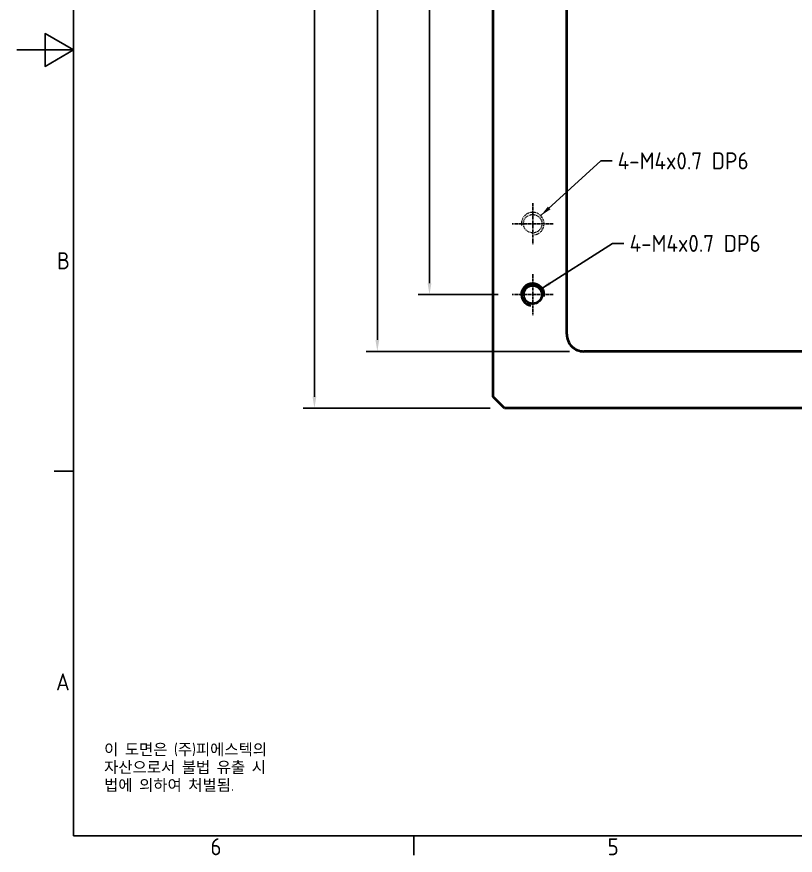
# Model space of a CAD drawing. Header units: millimetres. Extents: x 0 to 420, y 0 to 297.
# Drawn here: x 0 to 137.2, y 6.6 to 154.4 of the extents above; entities that cross this region are included whole.
import ezdxf

# ---------------------------------------------------------------- set-up
doc = ezdxf.new("R2010")
doc.units = ezdxf.units.MM
doc.linetypes.add('CHAIN', pattern=[0.7087, 0.4724, -0.0591, 0.1181, -0.0591])
doc.linetypes.add('DASHED', pattern=[0.2067, 0.1654, -0.0413])
doc.layers.get('0').update_dxf_attribs({"color": 3, "lineweight": 25, "true_color": 0x00ff00})
for name, color, linetype, lineweight, true_color in [('가려진 것(ISO)', 2, 'DASHED', 18, 0xffff00), ('가시적인 것(ISO)', 3, 'Continuous', 40, 0x00ff00), ('가시적인 좁은 것(ISO)', 3, 'Continuous', 35, 0x00ff00), ('기호(ISO)', 5, 'Continuous', 25, 0x0000ff), ('중심 표식(ISO)', 1, 'Continuous', 25, 0xff0000), ('치수(ISO)', 2, 'Continuous', 25, 0xffff00)]:
    doc.layers.add(name, color=color, linetype=linetype, lineweight=lineweight, true_color=true_color)
doc.layers.add('경계(ISO)', color=7, linetype='Continuous', lineweight=25)
doc.styles.add('문자 텍스트_PSTEK_POSCO', font='isocp.shx')
doc.styles.add('치수 텍스트_PSTEK_POSCO', font='isocp.shx')
doc.dimstyles.new('치수_PSTEK_POSCO', dxfattribs={"dimtxt": 3, "dimasz": 2, "dimexe": 2, "dimexo": 2.5, "dimgap": 1, "dimtad": 1, "dimrnd": 1e-08, "dimdsep": 46, "dimtxsty": '치수 텍스트_PSTEK_POSCO', "dimcen": 0.09, "dimdle": 10, "dimclrd": 7, "dimclre": 7, "dimclrt": 2, "dimadec": 1, "dimazin": 2, "dimtfac": 1, "dimtmove": 0, "dimatfit": 3, "dimfxl": 1, "dimtolj": 1, "dimlwd": -1, "dimlwe": -1, "dimarcsym": 0})
doc.dimstyles.new('치수_PSTEK_POSCO$7', dxfattribs={"dimtxt": 3, "dimasz": 2, "dimexe": 2, "dimexo": 2.5, "dimgap": 1, "dimtad": 1, "dimrnd": 1e-08, "dimdsep": 46, "dimtxsty": '치수 텍스트_PSTEK_POSCO', "dimcen": 0.09, "dimdle": 10, "dimclrd": 7, "dimclre": 7, "dimclrt": 2, "dimadec": 1, "dimazin": 2, "dimtfac": 1, "dimtmove": 0, "dimatfit": 3, "dimfxl": 1, "dimtolj": 1, "dimlwd": -1, "dimlwe": -1, "dimarcsym": 0})

# ---------------------------------------------------------------- blocks, each defined once
blk = doc.blocks.new('경계 Default Border')
at = {"layer": '경계(ISO)'}
for p, q in [((10, 74.25000190734863), (6.599999666213989, 74.25000190734863)), ((70, 10), (70, 6.599999666213989))]:
    blk.add_line(p, q, dxfattribs=at)
at = {"layer": '경계(ISO)', "flags": 128}
for points in [[(10, 10), (10, 287.0000076293945), (410, 287.0000076293945), (410, 10), (10, 10)], [(0, 148.5000038146973), (10, 148.5000038146973), (5, 151.3867473602295), (5, 145.6132507324219), (10, 148.5000038146973)]]:
    blk.add_lwpolyline(points, dxfattribs=at)
at = {"layer": '경계(ISO)', "color": 2, "true_color": 0xffff00, "char_height": 3.00000011920929, "attachment_point": 7, "style": '문자 텍스트_PSTEK_POSCO'}
for s, insert in [('B', (7.078270083685684, 109.8463944559917)), ('A', (6.914400698149937, 35.61784856929444)), ('6', (34.14453946055966, 6.57139439638704)), ('5', (104.1445394605597, 6.57139439638704))]:
    blk.add_mtext(s, dxfattribs=dict(at, insert=insert))
blk = doc.blocks.new('*D22')
at = {"layer": 'Defpoints', "color": 0, "transparency": 16777216}
for p in [(87.33441092677643, 215.3856423572032), (72.75648787705482, 105.3856423572032), (87.33441092677643, 105.3856423572032)]:
    blk.add_point(p, dxfattribs=at)
at = {"layer": '치수(ISO)', "color": 7, "transparency": 16777216}
for p, q in [((84.83441092677643, 215.3856423572032), (70.75648787705484, 215.3856423572032)), ((72.75648787705484, 213.3856423572032), (72.75648787705482, 107.3856423572032)), ((84.83441092677643, 105.3856423572032), (70.75648787705482, 105.3856423572032))]:
    blk.add_line(p, q, dxfattribs=at)
for points in [[(72.42315454372151, 213.3856423572032), (73.08982121038817, 213.3856423572032), (72.75648787705484, 215.3856423572032)], [(72.4231545437215, 107.3856423572032), (73.08982121038815, 107.3856423572032), (72.75648787705482, 105.3856423572032)]]:
    blk.add_solid(points, dxfattribs=at)
at = {"layer": '치수(ISO)', "color": 2, "transparency": 16777216, "insert": (70.25648787705481, 158.284461254841), "char_height": 3, "attachment_point": 4, "rotation": 90, "style": '치수 텍스트_PSTEK_POSCO'}
blk.add_mtext('\\A1;110', dxfattribs=at)
blk = doc.blocks.new('*D23')
at = {"layer": 'Defpoints', "color": 0, "transparency": 16777216}
for p in [(99.95541092677644, 225.3856423572032), (63.5638797019697, 95.38564235720325), (99.95541092677644, 95.38564235720324)]:
    blk.add_point(p, dxfattribs=at)
at = {"layer": '치수(ISO)', "color": 7, "transparency": 16777216}
for p, q in [((97.45541092677644, 225.3856423572032), (61.56387970196973, 225.3856423572032)), ((63.56387970196973, 223.3856423572032), (63.5638797019697, 97.38564235720325)), ((97.45541092677644, 95.38564235720324), (61.5638797019697, 95.38564235720325))]:
    blk.add_line(p, q, dxfattribs=at)
for points in [[(63.23054636863639, 223.3856423572032), (63.89721303530306, 223.3856423572032), (63.56387970196973, 225.3856423572032)], [(63.23054636863636, 97.38564235720325), (63.89721303530303, 97.38564235720325), (63.5638797019697, 95.38564235720325)]]:
    blk.add_solid(points, dxfattribs=at)
at = {"layer": '치수(ISO)', "color": 2, "transparency": 16777216, "insert": (61.06387970196968, 157.984461254841), "char_height": 3, "attachment_point": 4, "rotation": 90, "style": '치수 텍스트_PSTEK_POSCO'}
blk.add_mtext('\\A1;130', dxfattribs=at)
blk = doc.blocks.new('*D24')
at = {"layer": 'Defpoints', "color": 0, "transparency": 16777216}
for p in [(52.46935259410845, 235.3856423572032), (85.95541092677644, 235.3856423572032), (85.95541092677635, 85.38564235720321)]:
    blk.add_point(p, dxfattribs=at)
at = {"layer": '치수(ISO)', "color": 7, "transparency": 16777216}
for p, q in [((83.45541092677644, 235.3856423572032), (50.46935259410845, 235.3856423572032)), ((52.46935259410842, 87.38564235720321), (52.46935259410845, 233.3856423572032)), ((83.45541092677635, 85.38564235720321), (50.46935259410842, 85.38564235720321))]:
    blk.add_line(p, q, dxfattribs=at)
for points in [[(52.13601926077511, 233.3856423572032), (52.80268592744179, 233.3856423572032), (52.46935259410845, 235.3856423572032)], [(52.13601926077509, 87.38564235720321), (52.80268592744176, 87.38564235720321), (52.46935259410842, 85.38564235720321)]]:
    blk.add_solid(points, dxfattribs=at)
at = {"layer": '치수(ISO)', "color": 2, "transparency": 16777216, "insert": (49.96935259410841, 157.984461254841), "char_height": 3, "attachment_point": 4, "rotation": 90, "style": '치수 텍스트_PSTEK_POSCO'}
blk.add_mtext('\\A1;150', dxfattribs=at)

msp = doc.modelspace()

# ---------------------------------------------------------------- linework, layer by layer
at = {"layer": '가려진 것(ISO)'}
msp.add_circle((90.95541092677642, 117.8856423572032), 1.621, dxfattribs=at)
msp.add_arc((90.95541092677642, 117.8856423572032), 2.000000000000008, 280.0000000000491, 189.999999999998, dxfattribs=at)
at = {"layer": '가시적인 것(ISO)'}
for p, q in [((83.95541092677638, 87.38564235720321), (83.95541092677645, 233.3856423572032)), ((96.95541092677644, 98.38564235720324), (96.95541092677644, 222.3856423572032)), ((257.9554109267764, 95.38564235720327), (99.95541092677644, 95.38564235720327)), ((85.95541092677637, 85.38564235720322), (83.95541092677638, 87.38564235720321)), ((271.9554109267764, 85.38564235720327), (85.95541092677635, 85.38564235720322))]:
    msp.add_line(p, q, dxfattribs=at)
msp.add_circle((90.95541092677642, 105.3856423572032), 1.621, dxfattribs=at)
msp.add_arc((99.95541092677641, 98.3856423572032), 2.999999999999954, 180, 270.0000000000007, dxfattribs=at)
at = {"layer": '가시적인 좁은 것(ISO)'}
msp.add_arc((90.95541092677647, 105.3856423572033), 2.000000000000013, 350.000000000002, 259.9999999999498, dxfattribs=at)
at = {"layer": '중심 표식(ISO)', "linetype": 'CHAIN'}
for p, q in [((90.95541092677642, 121.5066423572032), (90.95541092677642, 114.2646423572032)), ((94.57641092677642, 117.8856423572032), (87.33441092677643, 117.8856423572032)), ((90.95541092677642, 109.0066423572032), (90.95541092677642, 101.7646423572032)), ((94.57641092677642, 105.3856423572032), (87.33441092677643, 105.3856423572032))]:
    msp.add_line(p, q, dxfattribs=at)

# ---------------------------------------------------------------- block references
msp.add_blockref('경계 Default Border', (0, 0))

# ---------------------------------------------------------------- texts
at = {"layer": '기호(ISO)', "color": 2, "true_color": 0xffff00, "char_height": 3.00000011920929, "width": 27.95256314277649, "attachment_point": 4, "line_spacing_factor": 0.5250000357627869, "style": '치수 텍스트_PSTEK_POSCO'}
for insert in [(105.9323456931597, 128.9590014327164), (108.0403713133064, 114.4136220291573)]:
    msp.add_mtext('{4-M4x0.7 DP6}', dxfattribs=dict(at, insert=insert))
at = {"layer": '기호(ISO)', "color": 7, "insert": (15.39462540488438, 26.22827243992431), "char_height": 2.000000029802322, "width": 51.24013826054251, "attachment_point": 1, "line_spacing_factor": 0.9442214369773865, "style": '문자 텍스트_PSTEK_POSCO'}
msp.add_mtext('{이 도면은 (주)피에스텍의\\P자산으로서 불법 유출 시 \\P법에 의하여 처벌됨.}', dxfattribs=at)

# ---------------------------------------------------------------- dimensions: what is measured, and where the dimension line sits
at = {"layer": '치수(ISO)', "color": 7}
for base, p1, p2, angle, picture, middle in [((52.46935259410845, 235.3856423572032), (85.95541092677635, 85.38564235720321), (85.95541092677644, 235.3856423572032), 90, '*D24', (52.46935259410841, 160.3856423572032)), ((63.5638797019697, 95.38564235720325), (99.95541092677644, 225.3856423572032), (99.95541092677644, 95.38564235720324), 270, '*D23', (63.56387970196968, 160.3856423572032)), ((72.75648787705482, 105.3856423572032), (87.33441092677643, 215.3856423572032), (87.33441092677643, 105.3856423572032), 90, '*D22', (72.75648787705481, 160.3856423572032))]:
    dim = msp.add_linear_dim(base=base, p1=p1, p2=p2, angle=angle, dimstyle='치수_PSTEK_POSCO', override={"dimdec": 2, "dimtp": 0, "dimtm": -0, "dimtdec": 2, "dimtofl": 0, "dimatfit": 1}, dxfattribs=at)
    dim.commit()
    dim.dimension.update_dxf_attribs({"geometry": picture, "text_midpoint": middle, "dimtype": 160})

# ---------------------------------------------------------------- leaders
at = {"layer": '기호(ISO)', "color": 7, "annotation_type": 0, "has_hookline": 1, "hookline_direction": 0, "text_width": 24.14881985722565}
for points in [[(92.36962448914973, 119.2998559195761), (102.9323456931597, 128.9590014327164), (104.9323456931597, 128.9590014327164)], [(92.28557025844175, 106.3120964318252), (105.0403713133064, 114.4136220291573), (107.0403713133064, 114.4136220291573)]]:
    msp.add_leader(points, dimstyle='치수_PSTEK_POSCO$7', override={"dimtad": 0}, dxfattribs=at)

doc.saveas('drawing.dxf')
